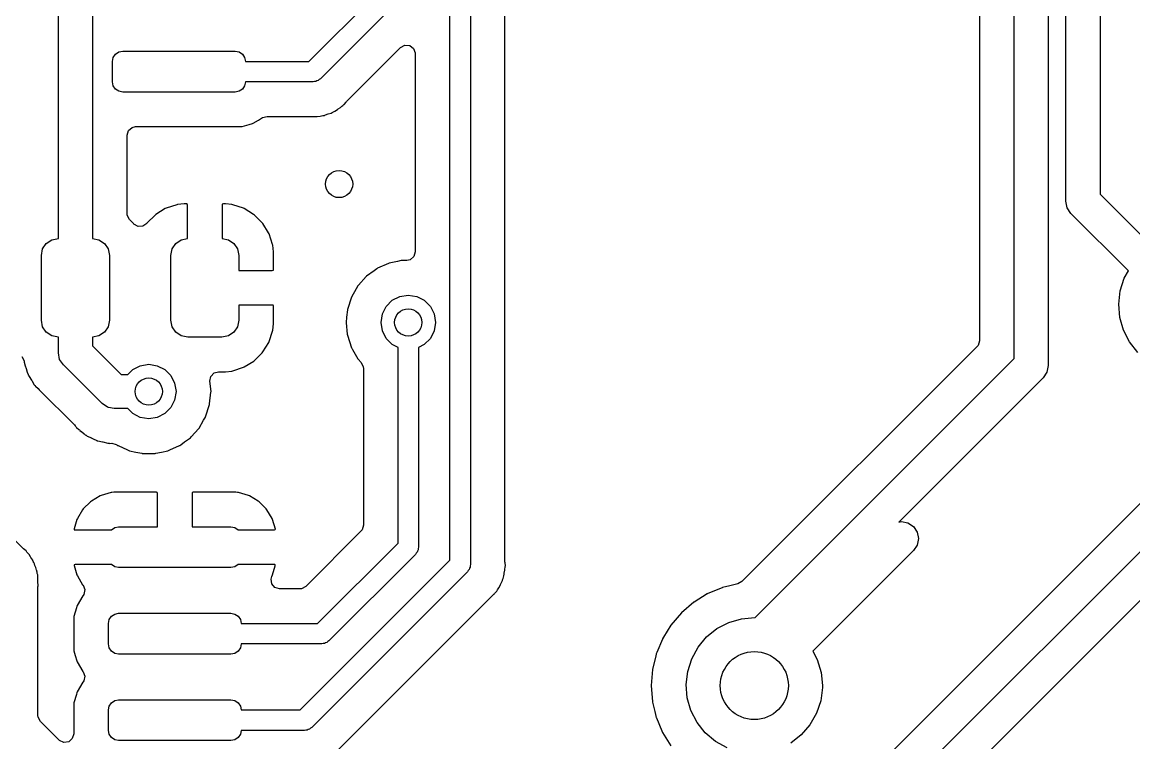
# Model space of a CAD drawing. Extents: x 51 to 243, y -135 to -54.
# Drawn here: x 189.66 to 205.98, y -107.77 to -97.19 of the extents above; entities that cross this region are included whole.
import ezdxf

# ---------------------------------------------------------------- set-up
doc = ezdxf.new("R2010")
doc.units = 0
doc.layers.add('BLACK', color=7, linetype='CONTINUOUS')

msp = doc.modelspace()

# ---------------------------------------------------------------- linework, layer by layer
at = {"layer": 'BLACK', "linetype": 'CONTINUOUS'}
for p, q in [((204.22, -102.131), (204.22, -87.056)), ((190.189, -100.367), (190.189, -87.212)), ((204.72, -87.1983), (204.72, -102.235)), ((195.938, -105.094), (195.938, -87.489)), ((196.238, -87.489), (196.238, -105.156)), ((196.746, -105.119), (196.746, -87.7968)), ((203.712, -87.8284), (203.712, -101.869)), ((204.982, -99.822), (204.982, -88.204)), ((205.482, -88.3076), (205.482, -99.7184)), ((190.689, -92.987), (190.689, -100.367)), ((193.867, -97.767), (195.168, -96.4664)), ((195.424, -96.6346), (194.035, -98.0231)), ((194.421, -98.3565), (195.214, -97.5629)), ((195.214, -97.5629), (195.277, -97.5288)), ((195.277, -97.5288), (195.348, -97.5339)), ((195.348, -97.5339), (195.404, -97.5764)), ((195.404, -97.5764), (195.429, -97.643)), ((190.984, -97.767), (190.995, -97.7096)), ((190.995, -97.7096), (191.028, -97.6609)), ((191.028, -97.6609), (191.077, -97.6284)), ((191.077, -97.6284), (191.134, -97.617)), ((191.134, -97.617), (192.784, -97.617)), ((192.784, -97.617), (192.841, -97.6284)), ((192.841, -97.6284), (192.89, -97.6609)), ((192.89, -97.6609), (192.923, -97.7096)), ((192.923, -97.7096), (192.934, -97.767)), ((195.429, -97.643), (195.429, -97.6519)), ((195.429, -97.6519), (195.429, -100.566)), ((190.984, -98.067), (190.984, -97.767)), ((192.934, -97.767), (193.867, -97.767)), ((190.995, -98.1244), (190.984, -98.067)), ((192.934, -98.067), (192.923, -98.1244)), ((193.929, -98.067), (192.934, -98.067)), ((193.948, -98.0619), (193.929, -98.067)), ((193.968, -98.0619), (193.948, -98.0619)), ((193.985, -98.052), (193.968, -98.0619)), ((194.004, -98.0469), (193.985, -98.052)), ((194.018, -98.0329), (194.004, -98.0469)), ((194.035, -98.0231), (194.018, -98.0329)), ((191.028, -98.1731), (190.995, -98.1244)), ((191.077, -98.2056), (191.028, -98.1731)), ((191.134, -98.217), (191.077, -98.2056)), ((192.784, -98.217), (191.134, -98.217)), ((192.841, -98.2056), (192.784, -98.217)), ((192.89, -98.1731), (192.841, -98.2056)), ((192.923, -98.1244), (192.89, -98.1731)), ((194.383, -98.4008), (194.413, -98.3652)), ((194.413, -98.3652), (194.421, -98.3565)), ((194.053, -98.5666), (194.073, -98.5626)), ((194.073, -98.5626), (194.08, -98.5617)), ((194.08, -98.5617), (194.086, -98.5609)), ((194.086, -98.5609), (194.094, -98.5599)), ((194.086, -98.5609), (194.086, -98.5609)), ((194.094, -98.5599), (194.101, -98.557)), ((194.101, -98.557), (194.137, -98.5429)), ((194.101, -98.557), (194.101, -98.557)), ((194.137, -98.5429), (194.148, -98.539)), ((194.148, -98.539), (194.193, -98.5261)), ((194.193, -98.5261), (194.211, -98.5152)), ((194.211, -98.5152), (194.229, -98.5065)), ((194.229, -98.5065), (194.249, -98.4986)), ((194.249, -98.4986), (194.286, -98.4715)), ((194.286, -98.4715), (194.296, -98.465)), ((194.296, -98.465), (194.329, -98.4455)), ((194.329, -98.4455), (194.336, -98.4415)), ((194.329, -98.4455), (194.329, -98.4455)), ((194.336, -98.4415), (194.351, -98.4263)), ((194.351, -98.4263), (194.366, -98.4134)), ((194.366, -98.4134), (194.377, -98.4055)), ((194.377, -98.4055), (194.383, -98.4008)), ((191.271, -98.7369), (191.323, -98.7255)), ((191.323, -98.7255), (192.851, -98.7255)), ((192.851, -98.7255), (192.853, -98.7253)), ((192.853, -98.7253), (192.881, -98.7231)), ((192.853, -98.7253), (192.853, -98.7253)), ((192.881, -98.7231), (192.888, -98.7226)), ((192.881, -98.7231), (192.881, -98.7231)), ((192.888, -98.7226), (192.988, -98.6935)), ((192.988, -98.6935), (193.04, -98.6784)), ((193.04, -98.6784), (193.048, -98.6761)), ((193.04, -98.6784), (193.04, -98.6784)), ((193.048, -98.6761), (193.126, -98.63)), ((193.126, -98.63), (193.188, -98.593)), ((193.188, -98.593), (193.252, -98.5755)), ((193.252, -98.5755), (193.847, -98.5755)), ((193.847, -98.5755), (193.859, -98.5761)), ((193.859, -98.5761), (193.859, -98.5761)), ((193.859, -98.5761), (193.867, -98.5778)), ((193.867, -98.5778), (193.937, -98.5756)), ((193.937, -98.5756), (193.941, -98.5755)), ((193.941, -98.5755), (193.97, -98.5755)), ((193.97, -98.5755), (193.975, -98.5749)), ((193.975, -98.5749), (193.987, -98.574)), ((193.987, -98.574), (194.033, -98.5726)), ((194.033, -98.5726), (194.053, -98.5666)), ((191.197, -98.8515), (191.218, -98.7834)), ((191.197, -100.001), (191.197, -98.8515)), ((191.218, -98.7834), (191.271, -98.7369)), ((192.035, -99.8593), (191.94, -99.8693)), ((192.042, -99.859), (192.035, -99.8593)), ((192.071, -99.859), (192.042, -99.859)), ((192.079, -99.8607), (192.071, -99.859)), ((192.081, -99.8619), (192.079, -99.8607)), ((192.085, -99.8771), (192.081, -99.8619)), ((192.595, -99.8649), (192.593, -99.8725)), ((192.596, -99.8635), (192.595, -99.8649)), ((192.611, -99.859), (192.596, -99.8635)), ((192.636, -99.859), (192.611, -99.859)), ((192.643, -99.8593), (192.636, -99.859)), ((192.737, -99.869), (192.643, -99.8593)), ((192.75, -99.8719), (192.737, -99.869)), ((205.001, -99.9177), (204.982, -99.822)), ((205.482, -99.7184), (206.251, -100.487)), ((191.2, -100.027), (191.197, -100.001)), ((191.234, -100.09), (191.2, -100.027)), ((191.61, -100.024), (191.495, -100.139)), ((191.621, -100.015), (191.61, -100.024)), ((191.759, -99.9298), (191.621, -100.015)), ((191.772, -99.9236), (191.759, -99.9298)), ((191.926, -99.8721), (191.772, -99.9236)), ((191.94, -99.8693), (191.926, -99.8721)), ((192.085, -100.368), (192.085, -99.8771)), ((192.593, -99.8725), (192.593, -100.368)), ((192.905, -99.923), (192.75, -99.8719)), ((192.918, -99.9292), (192.905, -99.923)), ((193.056, -100.014), (192.918, -99.9292)), ((193.067, -100.023), (193.056, -100.014)), ((193.182, -100.138), (193.067, -100.023)), ((205.055, -99.9988), (205.001, -99.9177)), ((205.898, -100.841), (205.055, -99.9988)), ((191.263, -100.118), (191.234, -100.09)), ((191.287, -100.143), (191.263, -100.118)), ((191.291, -100.149), (191.287, -100.143)), ((191.298, -100.156), (191.291, -100.149)), ((191.359, -100.192), (191.298, -100.156)), ((191.43, -100.189), (191.359, -100.192)), ((191.488, -100.148), (191.43, -100.189)), ((191.495, -100.139), (191.488, -100.148)), ((193.191, -100.149), (193.182, -100.138)), ((193.276, -100.287), (193.191, -100.149)), ((193.282, -100.3), (193.276, -100.287)), ((193.334, -100.454), (193.282, -100.3)), ((189.939, -100.617), (189.958, -100.521)), ((189.958, -100.521), (190.012, -100.44)), ((190.012, -100.44), (190.093, -100.386)), ((190.093, -100.386), (190.189, -100.367)), ((190.689, -100.367), (190.785, -100.386)), ((190.785, -100.386), (190.866, -100.44)), ((190.866, -100.44), (190.92, -100.521)), ((190.92, -100.521), (190.939, -100.617)), ((191.839, -100.617), (191.858, -100.521)), ((191.858, -100.521), (191.912, -100.44)), ((191.912, -100.44), (191.993, -100.386)), ((191.993, -100.386), (192.085, -100.368)), ((192.593, -100.368), (192.685, -100.386)), ((192.685, -100.386), (192.766, -100.44)), ((192.766, -100.44), (192.82, -100.521)), ((192.82, -100.521), (192.839, -100.617)), ((193.337, -100.468), (193.334, -100.454)), ((193.347, -100.563), (193.337, -100.468)), ((189.939, -101.567), (189.939, -100.617)), ((190.939, -100.617), (190.939, -101.567)), ((191.839, -101.567), (191.839, -100.617)), ((192.839, -100.617), (192.839, -100.838)), ((193.347, -100.57), (193.347, -100.563)), ((193.347, -100.824), (193.347, -100.57)), ((195.356, -100.68), (195.303, -100.691)), ((195.409, -100.634), (195.356, -100.68)), ((195.429, -100.566), (195.409, -100.634)), ((192.839, -100.838), (193.329, -100.838)), ((193.329, -100.838), (193.344, -100.834)), ((193.344, -100.834), (193.345, -100.832)), ((193.345, -100.832), (193.347, -100.824)), ((194.826, -100.841), (194.715, -100.921)), ((194.864, -100.813), (194.826, -100.841)), ((194.869, -100.809), (194.864, -100.813)), ((194.864, -100.813), (194.864, -100.813)), ((194.875, -100.806), (194.869, -100.809)), ((195.038, -100.734), (194.875, -100.806)), ((194.875, -100.806), (194.875, -100.806)), ((195.044, -100.731), (195.038, -100.734)), ((195.038, -100.734), (195.038, -100.734)), ((195.167, -100.705), (195.044, -100.731)), ((195.224, -100.693), (195.167, -100.705)), ((195.231, -100.691), (195.224, -100.693)), ((195.224, -100.693), (195.224, -100.693)), ((195.303, -100.691), (195.231, -100.691)), ((205.837, -100.952), (205.898, -100.841)), ((194.71, -100.926), (194.596, -101.053)), ((194.715, -100.921), (194.71, -100.926)), ((194.71, -100.926), (194.71, -100.926)), ((205.778, -101.138), (205.837, -100.952)), ((194.537, -101.149), (194.516, -101.186)), ((194.587, -101.063), (194.537, -101.149)), ((194.596, -101.053), (194.587, -101.063)), ((205.756, -101.332), (205.778, -101.138)), ((194.491, -101.228), (194.432, -101.41)), ((194.516, -101.186), (194.491, -101.228)), ((195.002, -101.365), (195.091, -101.276)), ((195.091, -101.276), (195.202, -101.22)), ((195.202, -101.22), (195.326, -101.2)), ((195.326, -101.2), (195.45, -101.22)), ((195.45, -101.22), (195.561, -101.276)), ((195.561, -101.276), (195.65, -101.365)), ((205.772, -101.527), (205.756, -101.332)), ((193.333, -101.346), (192.839, -101.346)), ((192.839, -101.346), (192.839, -101.567)), ((193.341, -101.348), (193.333, -101.346)), ((193.343, -101.349), (193.341, -101.348)), ((193.347, -101.364), (193.343, -101.349)), ((193.347, -101.614), (193.347, -101.364)), ((194.432, -101.417), (194.421, -101.523)), ((194.432, -101.41), (194.432, -101.417)), ((194.432, -101.417), (194.432, -101.417)), ((194.926, -101.6), (194.946, -101.476)), ((194.946, -101.476), (195.002, -101.365)), ((195.65, -101.365), (195.706, -101.476)), ((195.706, -101.476), (195.726, -101.6)), ((189.958, -101.663), (189.939, -101.567)), ((190.012, -101.744), (189.958, -101.663)), ((190.92, -101.663), (190.866, -101.744)), ((190.939, -101.567), (190.92, -101.663)), ((191.858, -101.663), (191.839, -101.567)), ((191.912, -101.744), (191.858, -101.663)), ((192.82, -101.663), (192.766, -101.744)), ((192.839, -101.567), (192.82, -101.663)), ((193.337, -101.715), (193.347, -101.621)), ((193.347, -101.621), (193.347, -101.614)), ((194.421, -101.523), (194.412, -101.6)), ((194.412, -101.6), (194.413, -101.607)), ((194.413, -101.607), (194.43, -101.771)), ((194.946, -101.724), (194.926, -101.6)), ((195.726, -101.6), (195.706, -101.724)), ((205.826, -101.714), (205.772, -101.527)), ((190.093, -101.798), (190.012, -101.744)), ((190.189, -101.817), (190.093, -101.798)), ((190.189, -102.047), (190.189, -101.817)), ((190.785, -101.798), (190.689, -101.817)), ((190.689, -101.817), (190.689, -101.943)), ((190.866, -101.744), (190.785, -101.798)), ((191.993, -101.798), (191.912, -101.744)), ((192.089, -101.817), (191.993, -101.798)), ((192.589, -101.817), (192.089, -101.817)), ((192.685, -101.798), (192.589, -101.817)), ((192.766, -101.744), (192.685, -101.798)), ((193.283, -101.883), (193.334, -101.728)), ((193.334, -101.728), (193.337, -101.715)), ((194.43, -101.771), (194.432, -101.79)), ((194.432, -101.79), (194.491, -101.972)), ((195.002, -101.835), (194.946, -101.724)), ((195.706, -101.724), (195.65, -101.835)), ((205.915, -101.888), (205.826, -101.714)), ((190.689, -101.943), (191.112, -102.366)), ((193.192, -102.034), (193.277, -101.896)), ((193.277, -101.896), (193.283, -101.883)), ((194.491, -101.972), (194.495, -101.977)), ((194.495, -101.977), (194.495, -101.977)), ((194.495, -101.977), (194.506, -101.996)), ((195.091, -101.924), (195.002, -101.835)), ((195.176, -101.967), (195.091, -101.924)), ((195.176, -104.84), (195.176, -101.967)), ((195.561, -101.924), (195.476, -101.967)), ((195.476, -101.967), (195.476, -104.902)), ((195.65, -101.835), (195.561, -101.924)), ((203.675, -101.958), (200.225, -105.407)), ((203.691, -101.937), (203.675, -101.958)), ((203.712, -101.869), (203.691, -101.937)), ((206.037, -102.041), (205.915, -101.888)), ((189.652, -102.103), (189.686, -102.165)), ((190.208, -102.143), (190.189, -102.047)), ((190.262, -102.224), (190.208, -102.143)), ((193.068, -102.16), (193.183, -102.045)), ((193.183, -102.045), (193.192, -102.034)), ((194.506, -101.996), (194.587, -102.137)), ((194.587, -102.137), (194.591, -102.142)), ((194.591, -102.142), (194.591, -102.142)), ((194.591, -102.142), (194.635, -102.19)), ((200.417, -105.934), (204.22, -102.131)), ((189.686, -102.165), (189.689, -102.182)), ((189.689, -102.182), (189.69, -102.197)), ((189.69, -102.197), (189.692, -102.204)), ((189.692, -102.204), (189.694, -102.21)), ((189.694, -102.21), (189.695, -102.215)), ((189.695, -102.215), (189.696, -102.223)), ((189.696, -102.223), (189.721, -102.291)), ((189.721, -102.291), (189.722, -102.295)), ((189.722, -102.295), (189.733, -102.329)), ((190.831, -102.793), (190.262, -102.224)), ((191.207, -102.366), (191.281, -102.292)), ((191.281, -102.292), (191.392, -102.236)), ((191.392, -102.236), (191.516, -102.216)), ((191.516, -102.216), (191.64, -102.236)), ((191.64, -102.236), (191.751, -102.292)), ((191.751, -102.292), (191.84, -102.381)), ((192.643, -102.325), (192.738, -102.315)), ((192.738, -102.315), (192.752, -102.312)), ((192.752, -102.312), (192.906, -102.26)), ((192.906, -102.26), (192.919, -102.254)), ((192.919, -102.254), (193.057, -102.169)), ((193.057, -102.169), (193.068, -102.16)), ((194.635, -102.19), (194.666, -102.254)), ((194.666, -102.254), (194.667, -102.275)), ((194.667, -102.275), (194.667, -104.577)), ((204.72, -102.235), (204.701, -102.331)), ((189.733, -102.329), (189.745, -102.365)), ((189.745, -102.365), (189.748, -102.371)), ((189.748, -102.371), (189.751, -102.377)), ((189.751, -102.377), (189.754, -102.382)), ((189.754, -102.382), (189.756, -102.389)), ((189.756, -102.389), (189.76, -102.395)), ((189.76, -102.395), (189.76, -102.395)), ((189.76, -102.395), (189.796, -102.45)), ((189.796, -102.45), (189.799, -102.454)), ((189.799, -102.454), (189.836, -102.516)), ((191.112, -102.366), (191.207, -102.366)), ((191.84, -102.381), (191.896, -102.492)), ((192.414, -102.464), (192.426, -102.394)), ((192.43, -102.616), (192.414, -102.464)), ((192.426, -102.394), (192.475, -102.342)), ((192.475, -102.342), (192.539, -102.325)), ((192.539, -102.325), (192.636, -102.325)), ((192.636, -102.325), (192.643, -102.325)), ((204.647, -102.412), (202.526, -104.533)), ((204.701, -102.331), (204.647, -102.412)), ((189.836, -102.516), (189.84, -102.52)), ((189.84, -102.52), (189.84, -102.52)), ((189.84, -102.52), (189.844, -102.524)), ((189.844, -102.524), (189.844, -102.525)), ((189.844, -102.525), (189.846, -102.527)), ((189.846, -102.527), (189.849, -102.531)), ((189.849, -102.531), (189.853, -102.537)), ((189.853, -102.537), (189.891, -102.573)), ((189.891, -102.573), (189.909, -102.59)), ((189.909, -102.59), (189.912, -102.593)), ((189.912, -102.593), (190.424, -103.105)), ((191.896, -102.492), (191.916, -102.616)), ((191.916, -102.616), (191.896, -102.74)), ((192.41, -102.797), (192.429, -102.623)), ((192.429, -102.623), (192.43, -102.616)), ((190.912, -102.847), (190.831, -102.793)), ((190.831, -102.793), (190.831, -102.793)), ((191.896, -102.74), (191.84, -102.851)), ((192.351, -102.988), (192.41, -102.806)), ((192.41, -102.806), (192.41, -102.797)), ((190.927, -102.85), (190.912, -102.847)), ((191.008, -102.866), (190.927, -102.85)), ((191.207, -102.866), (191.008, -102.866)), ((191.008, -102.866), (191.008, -102.866)), ((191.281, -102.94), (191.207, -102.866)), ((191.392, -102.996), (191.281, -102.94)), ((191.751, -102.94), (191.64, -102.996)), ((191.84, -102.851), (191.751, -102.94)), ((190.424, -103.105), (190.437, -103.119)), ((190.437, -103.119), (190.445, -103.131)), ((190.445, -103.131), (190.445, -103.131)), ((190.445, -103.131), (190.449, -103.137)), ((191.516, -103.016), (191.392, -102.996)), ((191.64, -102.996), (191.516, -103.016)), ((192.255, -103.153), (192.322, -103.037)), ((192.322, -103.037), (192.347, -102.993)), ((192.347, -102.993), (192.351, -102.988)), ((192.347, -102.993), (192.347, -102.993)), ((190.449, -103.137), (190.455, -103.142)), ((190.455, -103.142), (190.455, -103.142)), ((190.455, -103.142), (190.49, -103.171)), ((190.49, -103.171), (190.497, -103.178)), ((190.497, -103.178), (190.503, -103.184)), ((190.503, -103.184), (190.506, -103.186)), ((190.506, -103.186), (190.506, -103.186)), ((190.506, -103.186), (190.525, -103.201)), ((190.525, -103.201), (190.529, -103.204)), ((190.529, -103.204), (190.569, -103.238)), ((190.569, -103.238), (190.584, -103.251)), ((190.584, -103.251), (190.591, -103.255)), ((190.591, -103.255), (190.596, -103.258)), ((190.596, -103.258), (190.601, -103.261)), ((190.601, -103.261), (190.607, -103.266)), ((190.607, -103.266), (190.613, -103.269)), ((190.613, -103.269), (190.613, -103.269)), ((190.613, -103.269), (190.673, -103.297)), ((192.043, -103.356), (192.127, -103.295)), ((192.127, -103.295), (192.139, -103.282)), ((192.139, -103.282), (192.251, -103.158)), ((192.251, -103.158), (192.255, -103.153)), ((192.251, -103.158), (192.251, -103.158)), ((190.673, -103.297), (190.677, -103.299)), ((190.677, -103.299), (190.682, -103.301)), ((190.682, -103.301), (190.709, -103.315)), ((190.709, -103.315), (190.742, -103.332)), ((190.742, -103.332), (190.749, -103.334)), ((190.749, -103.334), (190.755, -103.336)), ((190.755, -103.336), (190.76, -103.338)), ((190.76, -103.338), (190.767, -103.341)), ((190.767, -103.341), (190.838, -103.355)), ((190.838, -103.355), (190.843, -103.356)), ((190.843, -103.356), (190.914, -103.374)), ((190.914, -103.374), (190.919, -103.374)), ((190.919, -103.374), (190.919, -103.374)), ((190.919, -103.374), (190.925, -103.374)), ((190.925, -103.374), (190.925, -103.375)), ((190.925, -103.375), (190.929, -103.375)), ((190.929, -103.375), (190.933, -103.375)), ((190.933, -103.375), (190.94, -103.377)), ((190.94, -103.377), (190.972, -103.376)), ((190.972, -103.376), (191.04, -103.394)), ((191.04, -103.394), (191.049, -103.4)), ((191.049, -103.4), (191.059, -103.407)), ((191.059, -103.407), (191.065, -103.41)), ((191.065, -103.41), (191.065, -103.41)), ((191.065, -103.41), (191.205, -103.472)), ((191.827, -103.472), (191.967, -103.41)), ((191.967, -103.41), (191.973, -103.407)), ((191.967, -103.41), (191.967, -103.41)), ((191.973, -103.407), (191.985, -103.398)), ((191.985, -103.398), (192.043, -103.356)), ((191.205, -103.472), (191.234, -103.485)), ((191.234, -103.485), (191.327, -103.505)), ((191.327, -103.505), (191.414, -103.523)), ((191.414, -103.523), (191.414, -103.523)), ((191.414, -103.523), (191.421, -103.524)), ((191.421, -103.524), (191.611, -103.524)), ((191.611, -103.524), (191.618, -103.523)), ((191.618, -103.523), (191.705, -103.505)), ((191.618, -103.523), (191.618, -103.523)), ((191.705, -103.505), (191.798, -103.485)), ((191.798, -103.485), (191.827, -103.472)), ((190.963, -104.099), (190.817, -104.141)), ((190.976, -104.096), (190.963, -104.099)), ((191.004, -104.094), (190.976, -104.096)), ((191.009, -104.094), (191.004, -104.094)), ((191.63, -104.094), (191.009, -104.094)), ((191.638, -104.096), (191.63, -104.094)), ((191.64, -104.097), (191.638, -104.096)), ((191.644, -104.112), (191.64, -104.097)), ((191.644, -104.602), (191.644, -104.112)), ((192.154, -104.1), (192.152, -104.108)), ((192.152, -104.108), (192.152, -104.602)), ((192.155, -104.098), (192.154, -104.1)), ((192.17, -104.094), (192.155, -104.098)), ((192.787, -104.094), (192.17, -104.094)), ((192.792, -104.094), (192.787, -104.094)), ((192.82, -104.096), (192.792, -104.094)), ((192.833, -104.099), (192.82, -104.096)), ((192.979, -104.141), (192.833, -104.099)), ((195.98, -114.349), (206.296, -104.033)), ((190.661, -104.234), (190.555, -104.34)), ((190.673, -104.224), (190.661, -104.234)), ((190.803, -104.147), (190.673, -104.224)), ((190.817, -104.141), (190.803, -104.147)), ((192.993, -104.147), (192.979, -104.141)), ((193.123, -104.224), (192.993, -104.147)), ((193.135, -104.234), (193.123, -104.224)), ((193.241, -104.34), (193.135, -104.234)), ((190.545, -104.352), (190.468, -104.482)), ((190.555, -104.34), (190.545, -104.352)), ((193.251, -104.352), (193.241, -104.34)), ((193.328, -104.482), (193.251, -104.352)), ((206.723, -104.313), (196.333, -114.703)), ((190.462, -104.496), (190.423, -104.631)), ((190.468, -104.482), (190.462, -104.496)), ((193.334, -104.496), (193.328, -104.482)), ((193.375, -104.636), (193.334, -104.496)), ((194.667, -104.577), (194.647, -104.645)), ((202.526, -104.533), (202.565, -104.525)), ((202.565, -104.525), (202.661, -104.544)), ((202.661, -104.544), (202.742, -104.598)), ((202.742, -104.598), (202.796, -104.679)), ((189.669, -104.918), (189.382, -104.631)), ((190.423, -104.631), (190.423, -104.645)), ((190.423, -104.645), (190.43, -104.648)), ((190.43, -104.648), (190.966, -104.648)), ((190.966, -104.648), (190.967, -104.646)), ((190.967, -104.646), (191.016, -104.613)), ((191.016, -104.613), (191.073, -104.602)), ((191.073, -104.602), (191.644, -104.602)), ((192.152, -104.602), (192.723, -104.602)), ((192.723, -104.602), (192.78, -104.613)), ((192.78, -104.613), (192.829, -104.646)), ((192.829, -104.646), (192.83, -104.648)), ((192.83, -104.648), (193.36, -104.648)), ((193.36, -104.648), (193.373, -104.644)), ((193.373, -104.644), (193.375, -104.636)), ((194.631, -104.666), (193.82, -105.477)), ((194.647, -104.645), (194.631, -104.666)), ((198.216, -113.539), (207.035, -104.72)), ((202.796, -104.679), (202.815, -104.775)), ((189.678, -104.926), (189.669, -104.918)), ((189.714, -104.956), (189.678, -104.926)), ((193.994, -106.022), (195.176, -104.84)), ((195.476, -104.902), (195.471, -104.921)), ((195.471, -104.921), (195.471, -104.941)), ((202.796, -104.871), (202.742, -104.952)), ((202.815, -104.775), (202.796, -104.871)), ((189.726, -104.973), (189.714, -104.956)), ((189.739, -104.988), (189.726, -104.973)), ((189.754, -105.003), (189.739, -104.988)), ((189.758, -105.01), (189.754, -105.003)), ((189.778, -105.043), (189.758, -105.01)), ((189.758, -105.01), (189.758, -105.01)), ((189.784, -105.053), (189.778, -105.043)), ((189.812, -105.09), (189.784, -105.053)), ((189.815, -105.098), (189.812, -105.09)), ((195.432, -105.008), (194.162, -106.278)), ((195.442, -104.991), (195.432, -105.008)), ((195.456, -104.977), (195.442, -104.991)), ((195.461, -104.958), (195.456, -104.977)), ((195.471, -104.941), (195.461, -104.958)), ((202.742, -104.952), (201.265, -106.429)), ((189.82, -105.11), (189.815, -105.098)), ((189.815, -105.098), (189.815, -105.098)), ((189.828, -105.128), (189.82, -105.11)), ((189.839, -105.146), (189.828, -105.128)), ((189.845, -105.168), (189.839, -105.146)), ((189.852, -105.191), (189.845, -105.168)), ((189.856, -105.202), (189.852, -105.191)), ((189.87, -105.238), (189.856, -105.202)), ((189.873, -105.245), (189.87, -105.238)), ((189.87, -105.238), (189.87, -105.238)), ((189.874, -105.253), (189.873, -105.245)), ((189.876, -105.266), (189.874, -105.253)), ((189.874, -105.253), (189.874, -105.253)), ((190.423, -105.16), (190.421, -105.168)), ((190.421, -105.168), (190.462, -105.308)), ((190.436, -105.156), (190.423, -105.16)), ((190.966, -105.156), (190.436, -105.156)), ((190.967, -105.158), (190.966, -105.156)), ((191.016, -105.191), (190.967, -105.158)), ((191.073, -105.202), (191.016, -105.191)), ((192.723, -105.202), (191.073, -105.202)), ((192.78, -105.191), (192.723, -105.202)), ((192.829, -105.158), (192.78, -105.191)), ((192.83, -105.156), (192.829, -105.158)), ((193.366, -105.156), (192.83, -105.156)), ((193.334, -105.308), (193.373, -105.173)), ((193.373, -105.159), (193.366, -105.156)), ((193.373, -105.173), (193.373, -105.159)), ((193.74, -107.292), (195.938, -105.094)), ((196.204, -105.245), (196.194, -105.262)), ((196.218, -105.231), (196.204, -105.245)), ((196.223, -105.212), (196.218, -105.231)), ((196.233, -105.195), (196.223, -105.212)), ((196.238, -105.156), (196.233, -105.175)), ((196.233, -105.175), (196.233, -105.195)), ((196.735, -105.284), (196.746, -105.239)), ((196.747, -105.131), (196.746, -105.119)), ((196.746, -105.218), (196.748, -105.198)), ((196.746, -105.239), (196.746, -105.218)), ((196.751, -105.177), (196.747, -105.131)), ((196.748, -105.198), (196.75, -105.185)), ((196.75, -105.185), (196.751, -105.177)), ((196.75, -105.185), (196.75, -105.185)), ((189.88, -105.286), (189.876, -105.266)), ((189.886, -105.306), (189.88, -105.286)), ((189.886, -105.314), (189.886, -105.306)), ((189.887, -105.352), (189.886, -105.314)), ((189.888, -105.364), (189.887, -105.352)), ((189.888, -105.369), (189.888, -105.364)), ((189.888, -105.398), (189.888, -105.369)), ((189.889, -105.402), (189.888, -105.398)), ((189.891, -105.472), (189.889, -105.402)), ((190.462, -105.308), (190.468, -105.322)), ((190.468, -105.322), (190.545, -105.452)), ((193.311, -105.37), (193.325, -105.33)), ((193.321, -105.44), (193.311, -105.37)), ((193.324, -105.329), (193.326, -105.326)), ((193.325, -105.33), (193.324, -105.329)), ((193.326, -105.326), (193.327, -105.323)), ((193.327, -105.323), (193.328, -105.322)), ((193.328, -105.322), (193.334, -105.308)), ((196.194, -105.262), (193.908, -107.548)), ((196.683, -105.441), (196.705, -105.4)), ((196.705, -105.4), (196.707, -105.393)), ((196.707, -105.393), (196.71, -105.38)), ((196.707, -105.393), (196.707, -105.393)), ((196.71, -105.38), (196.717, -105.361)), ((196.717, -105.36), (196.725, -105.341)), ((196.717, -105.361), (196.717, -105.36)), ((196.725, -105.341), (196.728, -105.323)), ((196.728, -105.323), (196.733, -105.296)), ((196.733, -105.296), (196.735, -105.284)), ((200.225, -105.407), (200.166, -105.44)), ((189.888, -105.492), (189.889, -105.48)), ((189.888, -107.371), (189.888, -105.492)), ((189.889, -105.48), (189.891, -105.472)), ((189.889, -105.48), (189.889, -105.48)), ((190.545, -105.452), (190.551, -105.459)), ((190.551, -105.459), (190.577, -105.525)), ((190.577, -105.525), (190.563, -105.595)), ((193.367, -105.493), (193.321, -105.44)), ((193.435, -105.513), (193.367, -105.493)), ((193.731, -105.513), (193.435, -105.513)), ((193.758, -105.511), (193.731, -105.513)), ((193.82, -105.477), (193.758, -105.511)), ((196.586, -105.589), (196.593, -105.58)), ((196.593, -105.58), (196.611, -105.561)), ((196.611, -105.561), (196.625, -105.546)), ((196.625, -105.546), (196.629, -105.539)), ((196.629, -105.539), (196.635, -105.527)), ((196.635, -105.527), (196.646, -105.511)), ((196.646, -105.511), (196.654, -105.5)), ((196.654, -105.5), (196.659, -105.494)), ((196.654, -105.5), (196.654, -105.5)), ((196.659, -105.494), (196.678, -105.451)), ((196.678, -105.451), (196.683, -105.441)), ((199.934, -105.497), (199.724, -105.584)), ((199.938, -105.495), (199.934, -105.497)), ((199.934, -105.497), (199.934, -105.497)), ((200.049, -105.468), (199.938, -105.495)), ((200.166, -105.44), (200.049, -105.468)), ((190.549, -105.615), (190.464, -105.758)), ((190.553, -105.611), (190.549, -105.615)), ((190.563, -105.595), (190.553, -105.611)), ((194.294, -107.881), (196.496, -105.68)), ((196.496, -105.68), (196.504, -105.672)), ((196.504, -105.672), (196.511, -105.667)), ((196.504, -105.672), (196.504, -105.672)), ((196.511, -105.667), (196.56, -105.616)), ((196.56, -105.616), (196.562, -105.613)), ((196.562, -105.613), (196.583, -105.592)), ((196.583, -105.592), (196.586, -105.589)), ((199.517, -105.71), (199.336, -105.864)), ((199.521, -105.707), (199.517, -105.71)), ((199.715, -105.588), (199.521, -105.707)), ((199.521, -105.707), (199.521, -105.707)), ((199.719, -105.586), (199.715, -105.588)), ((199.724, -105.584), (199.719, -105.586)), ((199.724, -105.584), (199.724, -105.584)), ((190.454, -105.792), (190.417, -105.918)), ((190.462, -105.766), (190.454, -105.792)), ((190.464, -105.758), (190.462, -105.766)), ((190.462, -105.766), (190.462, -105.766)), ((190.967, -105.916), (191.016, -105.883)), ((191.016, -105.883), (191.073, -105.872)), ((191.073, -105.872), (192.723, -105.872)), ((192.723, -105.872), (192.78, -105.883)), ((192.78, -105.883), (192.829, -105.916)), ((199.336, -105.864), (199.182, -106.045)), ((190.417, -105.925), (190.415, -105.953)), ((190.415, -105.953), (190.415, -105.955)), ((190.415, -105.955), (190.415, -106.389)), ((190.417, -105.918), (190.417, -105.925)), ((190.417, -105.925), (190.417, -105.925)), ((190.923, -106.022), (190.934, -105.965)), ((190.923, -106.322), (190.923, -106.022)), ((190.934, -105.965), (190.967, -105.916)), ((192.829, -105.916), (192.862, -105.965)), ((192.862, -105.965), (192.873, -106.022)), ((192.873, -106.022), (193.994, -106.022)), ((199.179, -106.049), (199.073, -106.222)), ((199.182, -106.045), (199.179, -106.049)), ((199.179, -106.049), (199.179, -106.049)), ((199.858, -106.097), (200.031, -106.007)), ((200.031, -106.007), (200.219, -105.952)), ((200.219, -105.952), (200.413, -105.934)), ((200.413, -105.934), (200.417, -105.934)), ((199.073, -106.222), (199.058, -106.247)), ((199.581, -106.369), (199.706, -106.22)), ((199.706, -106.22), (199.858, -106.097)), ((190.415, -106.389), (190.415, -106.391)), ((190.415, -106.391), (190.415, -106.391)), ((190.415, -106.391), (190.417, -106.419)), ((190.934, -106.379), (190.923, -106.322)), ((190.967, -106.428), (190.934, -106.379)), ((192.862, -106.379), (192.829, -106.428)), ((192.873, -106.322), (192.862, -106.379)), ((194.056, -106.322), (192.873, -106.322)), ((194.075, -106.317), (194.056, -106.322)), ((194.095, -106.317), (194.075, -106.317)), ((194.112, -106.307), (194.095, -106.317)), ((194.131, -106.302), (194.112, -106.307)), ((194.145, -106.288), (194.131, -106.302)), ((194.162, -106.278), (194.145, -106.288)), ((199.056, -106.252), (198.975, -106.448)), ((199.058, -106.247), (199.056, -106.252)), ((199.056, -106.252), (199.056, -106.252)), ((199.487, -106.54), (199.581, -106.369)), ((190.417, -106.419), (190.417, -106.426)), ((190.417, -106.426), (190.437, -106.492)), ((190.437, -106.492), (190.459, -106.569)), ((191.016, -106.461), (190.967, -106.428)), ((191.073, -106.472), (191.016, -106.461)), ((192.723, -106.472), (191.073, -106.472)), ((192.78, -106.461), (192.723, -106.472)), ((192.829, -106.428), (192.78, -106.461)), ((198.958, -106.504), (198.913, -106.692)), ((198.967, -106.466), (198.958, -106.504)), ((198.975, -106.448), (198.967, -106.466)), ((199.428, -106.726), (199.487, -106.54)), ((201.265, -106.429), (201.331, -106.553)), ((201.331, -106.553), (201.387, -106.74)), ((190.459, -106.569), (190.464, -106.586)), ((190.464, -106.586), (190.549, -106.729)), ((198.911, -106.697), (198.893, -106.934)), ((198.913, -106.692), (198.911, -106.697)), ((190.549, -106.885), (190.464, -107.028)), ((190.549, -106.729), (190.551, -106.731)), ((190.552, -106.881), (190.549, -106.885)), ((190.551, -106.731), (190.577, -106.796)), ((190.563, -106.865), (190.552, -106.881)), ((190.577, -106.796), (190.563, -106.865)), ((199.406, -106.92), (199.428, -106.726)), ((201.387, -106.74), (201.406, -106.934)), ((190.462, -107.036), (190.454, -107.063)), ((190.464, -107.028), (190.462, -107.036)), ((190.462, -107.036), (190.462, -107.036)), ((198.893, -106.934), (198.911, -107.171)), ((199.422, -107.115), (199.406, -106.92)), ((201.406, -106.962), (201.381, -107.156)), ((201.406, -106.934), (201.406, -106.962)), ((190.417, -107.195), (190.415, -107.223)), ((190.454, -107.063), (190.417, -107.188)), ((190.417, -107.188), (190.417, -107.195)), ((190.417, -107.195), (190.417, -107.195)), ((190.934, -107.235), (190.967, -107.186)), ((190.967, -107.186), (191.016, -107.153)), ((191.016, -107.153), (191.073, -107.142)), ((191.073, -107.142), (192.723, -107.142)), ((192.723, -107.142), (192.78, -107.153)), ((192.78, -107.153), (192.829, -107.186)), ((192.829, -107.186), (192.862, -107.235)), ((198.911, -107.171), (198.913, -107.176)), ((198.913, -107.176), (198.913, -107.176)), ((198.913, -107.176), (198.947, -107.317)), ((199.476, -107.302), (199.422, -107.115)), ((201.381, -107.156), (201.32, -107.341)), ((189.891, -107.398), (189.888, -107.371)), ((190.415, -107.223), (190.415, -107.225)), ((190.415, -107.225), (190.415, -107.645)), ((190.923, -107.292), (190.934, -107.235)), ((190.923, -107.592), (190.923, -107.292)), ((192.862, -107.235), (192.873, -107.292)), ((192.873, -107.292), (193.74, -107.292)), ((198.947, -107.317), (198.967, -107.402)), ((199.565, -107.476), (199.476, -107.302)), ((201.32, -107.341), (201.223, -107.51)), ((189.925, -107.46), (189.891, -107.398)), ((190.199, -107.734), (189.925, -107.46)), ((198.967, -107.402), (198.969, -107.406)), ((198.969, -107.406), (198.969, -107.406)), ((198.969, -107.406), (199.048, -107.598)), ((199.687, -107.629), (199.565, -107.476)), ((201.223, -107.51), (201.096, -107.658)), ((190.415, -107.645), (190.394, -107.713)), ((190.934, -107.649), (190.923, -107.592)), ((190.967, -107.698), (190.934, -107.649)), ((191.016, -107.731), (190.967, -107.698)), ((192.829, -107.698), (192.78, -107.731)), ((192.862, -107.649), (192.829, -107.698)), ((192.873, -107.592), (192.862, -107.649)), ((193.802, -107.592), (192.873, -107.592)), ((193.821, -107.587), (193.802, -107.592)), ((193.841, -107.587), (193.821, -107.587)), ((193.858, -107.577), (193.841, -107.587)), ((193.877, -107.572), (193.858, -107.577)), ((193.891, -107.558), (193.877, -107.572)), ((193.908, -107.548), (193.891, -107.558)), ((199.048, -107.598), (199.058, -107.621)), ((199.058, -107.621), (199.06, -107.625)), ((199.06, -107.625), (199.179, -107.819)), ((199.835, -107.755), (199.687, -107.629)), ((201.096, -107.658), (200.942, -107.778)), ((190.206, -107.74), (190.199, -107.734)), ((190.271, -107.77), (190.206, -107.74)), ((190.341, -107.76), (190.271, -107.77)), ((190.394, -107.713), (190.341, -107.76)), ((191.073, -107.742), (191.016, -107.731)), ((192.723, -107.742), (191.073, -107.742)), ((192.78, -107.731), (192.723, -107.742)), ((200.006, -107.85), (199.835, -107.755))]:
    msp.add_line(p, q, dxfattribs=at)
at = {"layer": 'BLACK'}
for centre, radius in [((194.31, -99.568), 0.2), ((195.326, -101.6), 0.2), ((191.516, -102.616), 0.2), ((200.406, -106.934), 0.5)]:
    msp.add_circle(centre, radius, dxfattribs=at)

doc.saveas('drawing.dxf')
